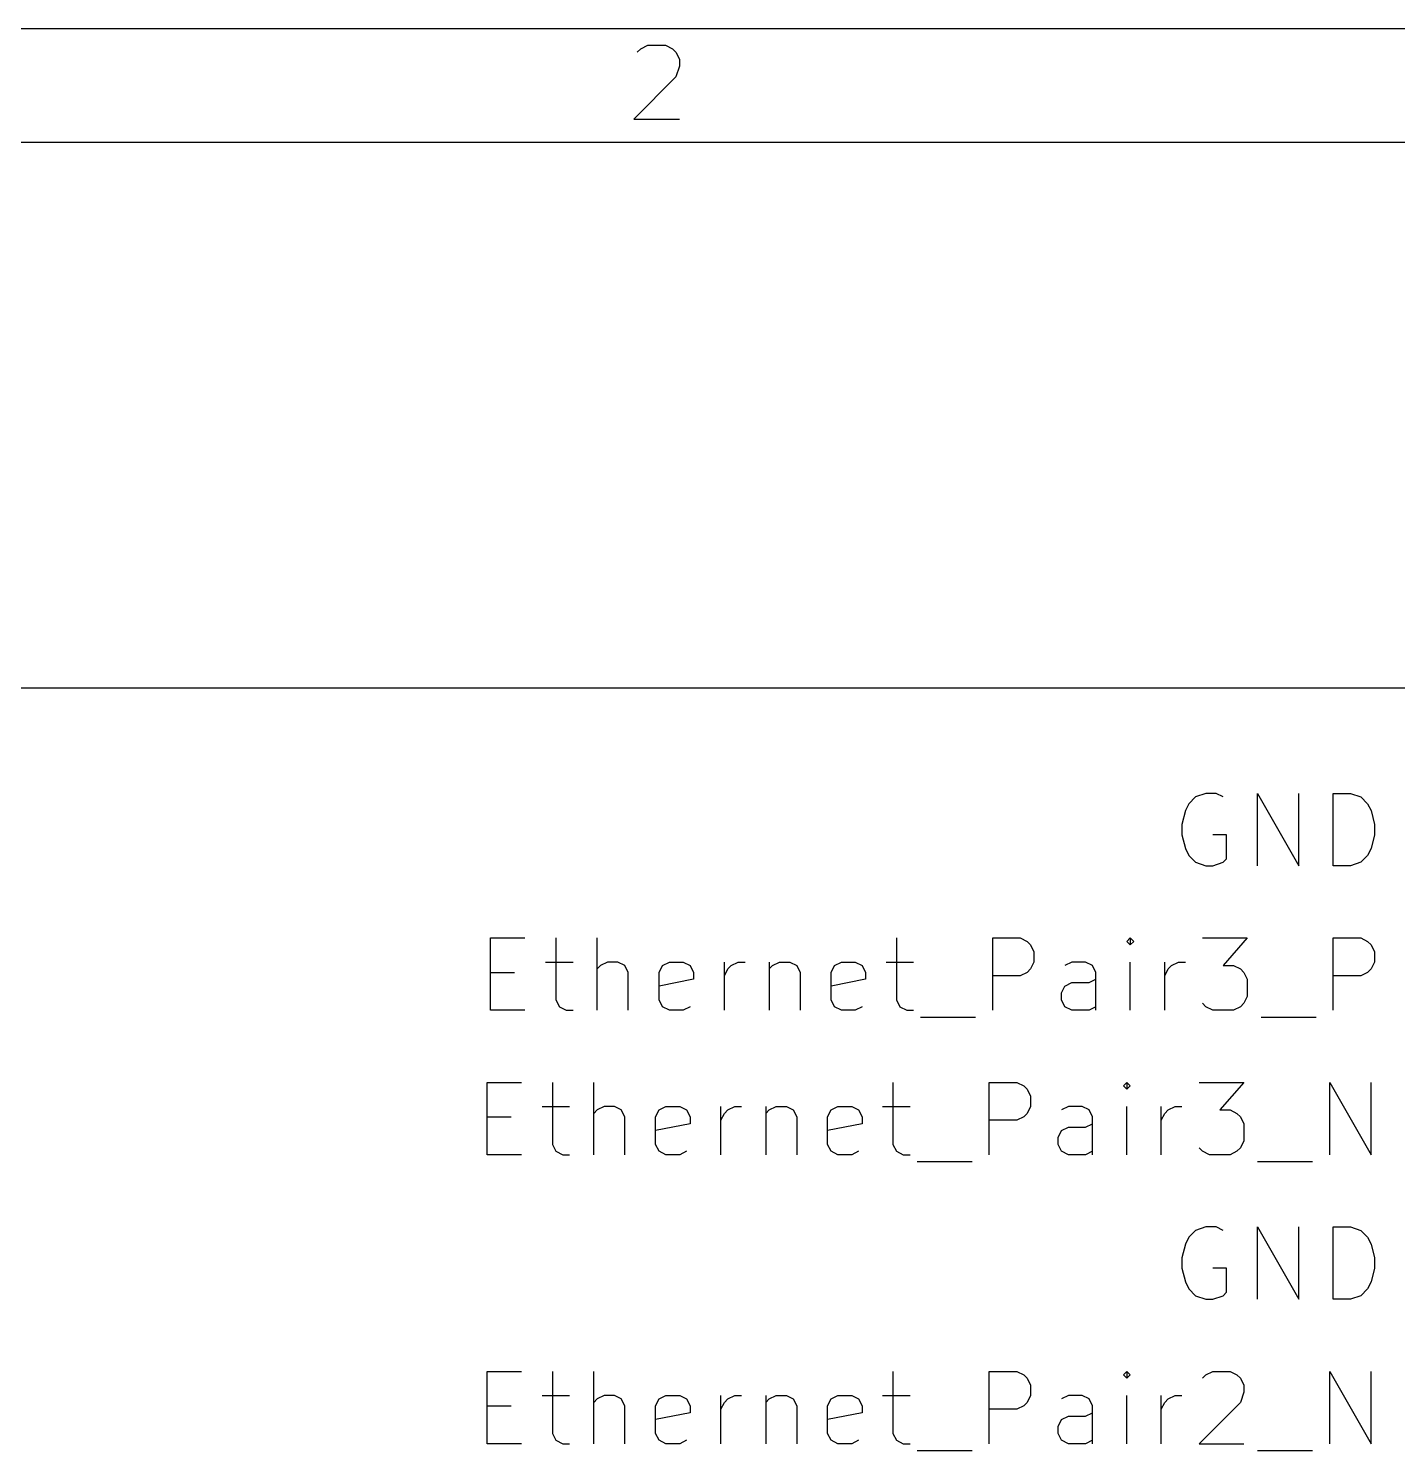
# Model space of a CAD drawing. Header units: millimetres. Extents: x 10 to 287, y -200 to -10.
# Drawn here: x 74.64 to 98.72, y -35 to -10 of the extents above; entities that cross this region are included whole.
import ezdxf

# ---------------------------------------------------------------- set-up
doc = ezdxf.new("R2010")
doc.units = ezdxf.units.MM
doc.layers.add('GREENSIXTYFIVE', color=129, linetype='CONTINUOUS')
doc.layers.add('RED', color=14, linetype='CONTINUOUS')

msp = doc.modelspace()

# ---------------------------------------------------------------- linework, layer by layer
at = {"layer": 'GREENSIXTYFIVE', "linetype": 'CONTINUOUS'}
for p, q in [((95.3467, -23.4475), (95.1653, -23.508)), ((95.5281, -23.4475), (95.3467, -23.4475)), ((95.6491, -23.508), (95.5281, -23.4475)), ((96.2538, -24.7175), (96.2538, -23.4475)), ((96.2538, -23.4475), (96.9795, -24.7175)), ((96.9795, -24.7175), (96.9795, -23.4475)), ((97.5843, -24.7175), (97.5843, -23.4475)), ((97.5843, -23.4475), (97.8867, -23.4475)), ((97.8867, -23.4475), (98.0681, -23.508)), ((95.0443, -23.629), (94.9838, -23.7499)), ((95.1653, -23.508), (95.0443, -23.629)), ((98.0681, -23.508), (98.1891, -23.629)), ((98.1891, -23.629), (98.2496, -23.7499)), ((94.9838, -23.7499), (94.9234, -23.9918)), ((94.9234, -23.9918), (94.9234, -24.1732)), ((98.2496, -23.7499), (98.31, -23.9918)), ((98.31, -23.9918), (98.31, -24.1732)), ((94.9234, -24.1732), (94.9838, -24.4151)), ((95.7095, -24.1732), (95.4676, -24.1732)), ((95.7095, -24.5966), (95.7095, -24.1732)), ((98.31, -24.1732), (98.2496, -24.4151)), ((94.9838, -24.4151), (95.0443, -24.5361)), ((98.2496, -24.4151), (98.1891, -24.5361)), ((95.0443, -24.5361), (95.1653, -24.6571)), ((95.1653, -24.6571), (95.3467, -24.7175)), ((95.3467, -24.7175), (95.4676, -24.7175)), ((95.4676, -24.7175), (95.6491, -24.6571)), ((95.6491, -24.6571), (95.7095, -24.5966)), ((97.8867, -24.7175), (97.5843, -24.7175)), ((98.0681, -24.6571), (97.8867, -24.7175)), ((98.1891, -24.5361), (98.0681, -24.6571)), ((82.7678, -27.2575), (82.7678, -25.9875)), ((82.7678, -25.9875), (83.3726, -25.9875)), ((83.9168, -25.9875), (83.9168, -27.0761)), ((84.6425, -27.2575), (84.6425, -25.9875)), ((89.9039, -25.9875), (89.9039, -27.0761)), ((91.5972, -27.2575), (91.5972, -25.9875)), ((91.5972, -25.9875), (92.081, -25.9875)), ((92.081, -25.9875), (92.202, -26.048)), ((94.0162, -25.9875), (93.9558, -26.048)), ((94.0767, -26.048), (94.0162, -25.9875)), ((94.0162, -25.9875), (94.0162, -26.1085)), ((95.2863, -25.9875), (96.0725, -25.9875)), ((96.0725, -25.9875), (95.6491, -26.4713)), ((97.5843, -27.2575), (97.5843, -25.9875)), ((97.5843, -25.9875), (98.0681, -25.9875)), ((98.0681, -25.9875), (98.1891, -26.048)), ((92.202, -26.048), (92.2625, -26.1085)), ((92.2625, -26.1085), (92.3229, -26.2294)), ((92.3229, -26.2294), (92.3229, -26.4109)), ((93.9558, -26.048), (94.0162, -26.1085)), ((94.0162, -26.1085), (94.0767, -26.048)), ((98.1891, -26.048), (98.2496, -26.1085)), ((98.2496, -26.1085), (98.31, -26.2294)), ((98.31, -26.2294), (98.31, -26.4109)), ((83.7354, -26.4109), (84.2192, -26.4109)), ((84.703, -26.4713), (84.6425, -26.5318)), ((84.824, -26.4109), (84.703, -26.4713)), ((85.0054, -26.4109), (84.824, -26.4109)), ((85.1263, -26.4713), (85.0054, -26.4109)), ((85.1868, -26.5923), (85.1263, -26.4713)), ((85.7311, -26.5923), (85.7915, -26.4713)), ((85.7915, -26.4713), (85.9125, -26.4109)), ((85.9125, -26.4109), (86.1544, -26.4109)), ((86.1544, -26.4109), (86.2753, -26.4713)), ((86.2753, -26.4713), (86.3358, -26.5923)), ((86.8801, -27.2575), (86.8801, -26.4109)), ((86.9406, -26.5318), (87.0011, -26.4713)), ((87.0011, -26.4713), (87.122, -26.4109)), ((87.122, -26.4109), (87.243, -26.4109)), ((87.6663, -26.4109), (87.6663, -27.2575)), ((87.6663, -26.5318), (87.7268, -26.4713)), ((87.7268, -26.4713), (87.8478, -26.4109)), ((87.8478, -26.4109), (88.0292, -26.4109)), ((88.0292, -26.4109), (88.1501, -26.4713)), ((88.1501, -26.4713), (88.2106, -26.5923)), ((88.7549, -26.5923), (88.8153, -26.4713)), ((88.8153, -26.4713), (88.9363, -26.4109)), ((88.9363, -26.4109), (89.1782, -26.4109)), ((89.1782, -26.4109), (89.2991, -26.4713)), ((89.2991, -26.4713), (89.3596, -26.5923)), ((89.7225, -26.4109), (90.2063, -26.4109)), ((92.3229, -26.4109), (92.2625, -26.5318)), ((92.9882, -26.4109), (92.8672, -26.4713)), ((93.2301, -26.4109), (92.9882, -26.4109)), ((93.351, -26.4713), (93.2301, -26.4109)), ((93.4115, -26.5923), (93.351, -26.4713)), ((94.0162, -27.2575), (94.0162, -26.4109)), ((94.621, -27.2575), (94.621, -26.4109)), ((94.6815, -26.5318), (94.742, -26.4713)), ((94.742, -26.4713), (94.8629, -26.4109)), ((94.8629, -26.4109), (94.9839, -26.4109)), ((95.6491, -26.4713), (95.8306, -26.4713)), ((95.8306, -26.4713), (95.9515, -26.5318)), ((98.31, -26.4109), (98.2496, -26.5318)), ((82.7678, -26.5923), (83.1912, -26.5923)), ((85.1868, -27.2575), (85.1868, -26.5923)), ((85.7311, -27.0761), (85.7311, -26.5923)), ((86.3358, -26.7132), (85.7311, -26.8342)), ((86.3358, -26.5923), (86.3358, -26.7132)), ((86.8801, -26.6528), (86.9406, -26.5318)), ((88.2106, -26.5923), (88.2106, -27.2575)), ((88.7549, -27.0761), (88.7549, -26.5923)), ((89.3596, -26.7132), (88.7549, -26.8342)), ((89.3596, -26.5923), (89.3596, -26.7132)), ((92.081, -26.6528), (91.5972, -26.6528)), ((92.202, -26.5923), (92.081, -26.6528)), ((92.2625, -26.5318), (92.202, -26.5923)), ((93.2906, -26.7737), (93.4115, -26.7132)), ((93.4115, -27.2575), (93.4115, -26.5923)), ((94.621, -26.6528), (94.6815, -26.5318)), ((95.9515, -26.5318), (96.012, -26.5923)), ((96.012, -26.5923), (96.0725, -26.7132)), ((96.0725, -26.7132), (96.0725, -27.0156)), ((98.0681, -26.6528), (97.5843, -26.6528)), ((98.1891, -26.5923), (98.0681, -26.6528)), ((98.2496, -26.5318), (98.1891, -26.5923)), ((92.8068, -26.9551), (92.8672, -26.8342)), ((92.8068, -27.0761), (92.8068, -26.9551)), ((92.8672, -26.8342), (92.9882, -26.7737)), ((92.9882, -26.7737), (93.2906, -26.7737)), ((83.9168, -27.0761), (83.9773, -27.1971)), ((83.9773, -27.1971), (84.0983, -27.2575)), ((85.7915, -27.1971), (85.7311, -27.0761)), ((85.9125, -27.2575), (85.7915, -27.1971)), ((86.2753, -27.1971), (86.1544, -27.2575)), ((88.8153, -27.1971), (88.7549, -27.0761)), ((88.9363, -27.2575), (88.8153, -27.1971)), ((89.2991, -27.1971), (89.1782, -27.2575)), ((89.9039, -27.0761), (89.9644, -27.1971)), ((89.9644, -27.1971), (90.0854, -27.2575)), ((92.8672, -27.1971), (92.8068, -27.0761)), ((92.9882, -27.2575), (92.8672, -27.1971)), ((93.4115, -27.1971), (93.2906, -27.2575)), ((95.3468, -27.1971), (95.2863, -27.1366)), ((95.4677, -27.2575), (95.3468, -27.1971)), ((95.9515, -27.1971), (95.8306, -27.2575)), ((96.012, -27.1366), (95.9515, -27.1971)), ((96.0725, -27.0156), (96.012, -27.1366)), ((83.3726, -27.2575), (82.7678, -27.2575)), ((84.0983, -27.2575), (84.2192, -27.2575)), ((86.1544, -27.2575), (85.9125, -27.2575)), ((89.1782, -27.2575), (88.9363, -27.2575)), ((90.0854, -27.2575), (90.2063, -27.2575)), ((90.3273, -27.3785), (91.2949, -27.3785)), ((93.2906, -27.2575), (92.9882, -27.2575)), ((95.8306, -27.2575), (95.4677, -27.2575)), ((96.3144, -27.3785), (97.282, -27.3785)), ((82.7073, -29.7975), (82.7073, -28.5275)), ((82.7073, -28.5275), (83.3121, -28.5275)), ((83.8563, -28.5275), (83.8563, -29.6161)), ((84.582, -29.7975), (84.582, -28.5275)), ((89.8434, -28.5275), (89.8434, -29.6161)), ((91.5367, -29.7975), (91.5367, -28.5275)), ((91.5367, -28.5275), (92.0205, -28.5275)), ((92.0205, -28.5275), (92.1415, -28.588)), ((92.1415, -28.588), (92.202, -28.6485)), ((92.202, -28.6485), (92.2624, -28.7694)), ((93.9557, -28.5275), (93.8953, -28.588)), ((93.8953, -28.588), (93.9557, -28.6485)), ((94.0162, -28.588), (93.9557, -28.5275)), ((93.9557, -28.5275), (93.9557, -28.6485)), ((93.9557, -28.6485), (94.0162, -28.588)), ((95.2258, -28.5275), (96.012, -28.5275)), ((96.012, -28.5275), (95.5886, -29.0113)), ((97.5238, -29.7975), (97.5238, -28.5275)), ((97.5238, -28.5275), (98.2495, -29.7975)), ((98.2495, -29.7975), (98.2495, -28.5275)), ((83.6749, -28.9509), (84.1587, -28.9509)), ((84.7635, -28.9509), (84.6425, -29.0113)), ((84.9449, -28.9509), (84.7635, -28.9509)), ((85.0658, -29.0113), (84.9449, -28.9509)), ((85.731, -29.0113), (85.852, -28.9509)), ((85.852, -28.9509), (86.0939, -28.9509)), ((86.0939, -28.9509), (86.2148, -29.0113)), ((86.8196, -29.7975), (86.8196, -28.9509)), ((86.9406, -29.0113), (87.0615, -28.9509)), ((87.0615, -28.9509), (87.1825, -28.9509)), ((87.6058, -28.9509), (87.6058, -29.7975)), ((87.6663, -29.0113), (87.7873, -28.9509)), ((87.7873, -28.9509), (87.9687, -28.9509)), ((87.9687, -28.9509), (88.0896, -29.0113)), ((88.7548, -29.0113), (88.8758, -28.9509)), ((88.8758, -28.9509), (89.1177, -28.9509)), ((89.1177, -28.9509), (89.2386, -29.0113)), ((89.662, -28.9509), (90.1458, -28.9509)), ((92.2624, -28.9509), (92.202, -29.0718)), ((92.2624, -28.7694), (92.2624, -28.9509)), ((92.9277, -28.9509), (92.8067, -29.0113)), ((93.1696, -28.9509), (92.9277, -28.9509)), ((93.2905, -29.0113), (93.1696, -28.9509)), ((93.9557, -29.7975), (93.9557, -28.9509)), ((94.5605, -29.7975), (94.5605, -28.9509)), ((94.6815, -29.0113), (94.8024, -28.9509)), ((94.8024, -28.9509), (94.9234, -28.9509)), ((82.7073, -29.1323), (83.1307, -29.1323)), ((84.6425, -29.0113), (84.582, -29.0718)), ((85.1263, -29.1323), (85.0658, -29.0113)), ((85.1263, -29.7975), (85.1263, -29.1323)), ((85.6706, -29.1323), (85.731, -29.0113)), ((85.6706, -29.6161), (85.6706, -29.1323)), ((86.2148, -29.0113), (86.2753, -29.1323)), ((86.2753, -29.1323), (86.2753, -29.2532)), ((86.8196, -29.1928), (86.8801, -29.0718)), ((86.8801, -29.0718), (86.9406, -29.0113)), ((87.6058, -29.0718), (87.6663, -29.0113)), ((88.0896, -29.0113), (88.1501, -29.1323)), ((88.1501, -29.1323), (88.1501, -29.7975)), ((88.6944, -29.1323), (88.7548, -29.0113)), ((88.6944, -29.6161), (88.6944, -29.1323)), ((89.2386, -29.0113), (89.2991, -29.1323)), ((89.2991, -29.1323), (89.2991, -29.2532)), ((92.0205, -29.1928), (91.5367, -29.1928)), ((92.1415, -29.1323), (92.0205, -29.1928)), ((92.202, -29.0718), (92.1415, -29.1323)), ((93.351, -29.1323), (93.2905, -29.0113)), ((93.351, -29.7975), (93.351, -29.1323)), ((94.5605, -29.1928), (94.621, -29.0718)), ((94.621, -29.0718), (94.6815, -29.0113)), ((95.5886, -29.0113), (95.7701, -29.0113)), ((95.7701, -29.0113), (95.891, -29.0718)), ((95.891, -29.0718), (95.9515, -29.1323)), ((95.9515, -29.1323), (96.012, -29.2532)), ((86.2753, -29.2532), (85.6706, -29.3742)), ((89.2991, -29.2532), (88.6944, -29.3742)), ((92.7463, -29.4951), (92.8067, -29.3742)), ((92.7463, -29.6161), (92.7463, -29.4951)), ((92.8067, -29.3742), (92.9277, -29.3137)), ((92.9277, -29.3137), (93.2301, -29.3137)), ((93.2301, -29.3137), (93.351, -29.2532)), ((96.012, -29.2532), (96.012, -29.5556)), ((83.8563, -29.6161), (83.9168, -29.7371)), ((83.9168, -29.7371), (84.0378, -29.7975)), ((85.731, -29.7371), (85.6706, -29.6161)), ((85.852, -29.7975), (85.731, -29.7371)), ((86.2148, -29.7371), (86.0939, -29.7975)), ((88.7548, -29.7371), (88.6944, -29.6161)), ((88.8758, -29.7975), (88.7548, -29.7371)), ((89.2386, -29.7371), (89.1177, -29.7975)), ((89.8434, -29.6161), (89.9039, -29.7371)), ((89.9039, -29.7371), (90.0249, -29.7975)), ((92.8067, -29.7371), (92.7463, -29.6161)), ((92.9277, -29.7975), (92.8067, -29.7371)), ((93.351, -29.7371), (93.2301, -29.7975)), ((95.2863, -29.7371), (95.2258, -29.6766)), ((95.4072, -29.7975), (95.2863, -29.7371)), ((95.891, -29.7371), (95.7701, -29.7975)), ((95.9515, -29.6766), (95.891, -29.7371)), ((96.012, -29.5556), (95.9515, -29.6766)), ((83.3121, -29.7975), (82.7073, -29.7975)), ((84.0378, -29.7975), (84.1587, -29.7975)), ((86.0939, -29.7975), (85.852, -29.7975)), ((89.1177, -29.7975), (88.8758, -29.7975)), ((90.0249, -29.7975), (90.1458, -29.7975)), ((90.2668, -29.9185), (91.2344, -29.9185)), ((93.2301, -29.7975), (92.9277, -29.7975)), ((95.7701, -29.7975), (95.4072, -29.7975)), ((96.2539, -29.9185), (97.2215, -29.9185)), ((95.1653, -31.128), (95.0443, -31.249)), ((95.3467, -31.0675), (95.1653, -31.128)), ((95.5281, -31.0675), (95.3467, -31.0675)), ((95.6491, -31.128), (95.5281, -31.0675)), ((96.2538, -32.3375), (96.2538, -31.0675)), ((96.2538, -31.0675), (96.9795, -32.3375)), ((96.9795, -32.3375), (96.9795, -31.0675)), ((97.5843, -32.3375), (97.5843, -31.0675)), ((97.5843, -31.0675), (97.8867, -31.0675)), ((97.8867, -31.0675), (98.0681, -31.128)), ((98.0681, -31.128), (98.1891, -31.249)), ((94.9838, -31.3699), (94.9234, -31.6118)), ((95.0443, -31.249), (94.9838, -31.3699)), ((98.1891, -31.249), (98.2496, -31.3699)), ((98.2496, -31.3699), (98.31, -31.6118)), ((94.9234, -31.6118), (94.9234, -31.7932)), ((98.31, -31.6118), (98.31, -31.7932)), ((94.9234, -31.7932), (94.9838, -32.0351)), ((95.7095, -31.7932), (95.4676, -31.7932)), ((95.7095, -32.2166), (95.7095, -31.7932)), ((98.31, -31.7932), (98.2496, -32.0351)), ((94.9838, -32.0351), (95.0443, -32.1561)), ((95.0443, -32.1561), (95.1653, -32.2771)), ((95.6491, -32.2771), (95.7095, -32.2166)), ((98.1891, -32.1561), (98.0681, -32.2771)), ((98.2496, -32.0351), (98.1891, -32.1561)), ((95.1653, -32.2771), (95.3467, -32.3375)), ((95.3467, -32.3375), (95.4676, -32.3375)), ((95.4676, -32.3375), (95.6491, -32.2771)), ((97.8867, -32.3375), (97.5843, -32.3375)), ((98.0681, -32.2771), (97.8867, -32.3375)), ((82.7073, -34.8775), (82.7073, -33.6075)), ((82.7073, -33.6075), (83.3121, -33.6075)), ((83.8563, -33.6075), (83.8563, -34.6961)), ((84.582, -34.8775), (84.582, -33.6075)), ((89.8434, -33.6075), (89.8434, -34.6961)), ((91.5367, -34.8775), (91.5367, -33.6075)), ((91.5367, -33.6075), (92.0205, -33.6075)), ((92.0205, -33.6075), (92.1415, -33.668)), ((92.1415, -33.668), (92.202, -33.7285)), ((92.202, -33.7285), (92.2624, -33.8494)), ((93.9557, -33.6075), (93.8953, -33.668)), ((93.8953, -33.668), (93.9557, -33.7285)), ((94.0162, -33.668), (93.9557, -33.6075)), ((93.9557, -33.6075), (93.9557, -33.7285)), ((93.9557, -33.7285), (94.0162, -33.668)), ((95.2863, -33.7285), (95.3467, -33.668)), ((95.3467, -33.668), (95.4677, -33.6075)), ((95.4677, -33.6075), (95.7701, -33.6075)), ((95.7701, -33.6075), (95.891, -33.668)), ((95.891, -33.668), (95.9515, -33.7285)), ((95.9515, -33.7285), (96.012, -33.8494)), ((97.5238, -34.8775), (97.5238, -33.6075)), ((97.5238, -33.6075), (98.2495, -34.8775)), ((98.2495, -34.8775), (98.2495, -33.6075)), ((92.2624, -33.8494), (92.2624, -34.0309)), ((96.012, -33.9704), (95.9515, -34.1518)), ((96.012, -33.8494), (96.012, -33.9704)), ((82.7073, -34.2123), (83.1307, -34.2123)), ((83.6749, -34.0309), (84.1587, -34.0309)), ((84.6425, -34.0913), (84.582, -34.1518)), ((84.7635, -34.0309), (84.6425, -34.0913)), ((84.9449, -34.0309), (84.7635, -34.0309)), ((85.0658, -34.0913), (84.9449, -34.0309)), ((85.1263, -34.2123), (85.0658, -34.0913)), ((85.1263, -34.8775), (85.1263, -34.2123)), ((85.6706, -34.2123), (85.731, -34.0913)), ((85.6706, -34.6961), (85.6706, -34.2123)), ((85.731, -34.0913), (85.852, -34.0309)), ((85.852, -34.0309), (86.0939, -34.0309)), ((86.0939, -34.0309), (86.2148, -34.0913)), ((86.2148, -34.0913), (86.2753, -34.2123)), ((86.2753, -34.2123), (86.2753, -34.3332)), ((86.8196, -34.8775), (86.8196, -34.0309)), ((86.8196, -34.2728), (86.8801, -34.1518)), ((86.8801, -34.1518), (86.9406, -34.0913)), ((86.9406, -34.0913), (87.0615, -34.0309)), ((87.0615, -34.0309), (87.1825, -34.0309)), ((87.6058, -34.0309), (87.6058, -34.8775)), ((87.6058, -34.1518), (87.6663, -34.0913)), ((87.6663, -34.0913), (87.7873, -34.0309)), ((87.7873, -34.0309), (87.9687, -34.0309)), ((87.9687, -34.0309), (88.0896, -34.0913)), ((88.0896, -34.0913), (88.1501, -34.2123)), ((88.1501, -34.2123), (88.1501, -34.8775)), ((88.6944, -34.2123), (88.7548, -34.0913)), ((88.6944, -34.6961), (88.6944, -34.2123)), ((88.7548, -34.0913), (88.8758, -34.0309)), ((88.8758, -34.0309), (89.1177, -34.0309)), ((89.1177, -34.0309), (89.2386, -34.0913)), ((89.2386, -34.0913), (89.2991, -34.2123)), ((89.2991, -34.2123), (89.2991, -34.3332)), ((89.662, -34.0309), (90.1458, -34.0309)), ((92.1415, -34.2123), (92.0205, -34.2728)), ((92.202, -34.1518), (92.1415, -34.2123)), ((92.2624, -34.0309), (92.202, -34.1518)), ((92.9277, -34.0309), (92.8067, -34.0913)), ((93.1696, -34.0309), (92.9277, -34.0309)), ((93.2905, -34.0913), (93.1696, -34.0309)), ((93.351, -34.2123), (93.2905, -34.0913)), ((93.351, -34.8775), (93.351, -34.2123)), ((93.9557, -34.8775), (93.9557, -34.0309)), ((94.5605, -34.8775), (94.5605, -34.0309)), ((94.5605, -34.2728), (94.621, -34.1518)), ((94.621, -34.1518), (94.6815, -34.0913)), ((94.6815, -34.0913), (94.8024, -34.0309)), ((94.8024, -34.0309), (94.9234, -34.0309)), ((95.9515, -34.1518), (95.2258, -34.8775)), ((86.2753, -34.3332), (85.6706, -34.4542)), ((89.2991, -34.3332), (88.6944, -34.4542)), ((92.0205, -34.2728), (91.5367, -34.2728)), ((92.7463, -34.5751), (92.8067, -34.4542)), ((92.8067, -34.4542), (92.9277, -34.3937)), ((92.9277, -34.3937), (93.2301, -34.3937)), ((93.2301, -34.3937), (93.351, -34.3332)), ((83.8563, -34.6961), (83.9168, -34.8171)), ((85.731, -34.8171), (85.6706, -34.6961)), ((88.7548, -34.8171), (88.6944, -34.6961)), ((89.8434, -34.6961), (89.9039, -34.8171)), ((92.7463, -34.6961), (92.7463, -34.5751)), ((92.8067, -34.8171), (92.7463, -34.6961)), ((83.3121, -34.8775), (82.7073, -34.8775)), ((83.9168, -34.8171), (84.0378, -34.8775)), ((84.0378, -34.8775), (84.1587, -34.8775)), ((85.852, -34.8775), (85.731, -34.8171)), ((86.0939, -34.8775), (85.852, -34.8775)), ((86.2148, -34.8171), (86.0939, -34.8775)), ((88.8758, -34.8775), (88.7548, -34.8171)), ((89.1177, -34.8775), (88.8758, -34.8775)), ((89.2386, -34.8171), (89.1177, -34.8775)), ((89.9039, -34.8171), (90.0249, -34.8775)), ((90.0249, -34.8775), (90.1458, -34.8775)), ((92.9277, -34.8775), (92.8067, -34.8171)), ((93.2301, -34.8775), (92.9277, -34.8775)), ((93.351, -34.8171), (93.2301, -34.8775)), ((95.2258, -34.8775), (96.012, -34.8775)), ((90.2668, -34.9985), (91.2344, -34.9985)), ((96.2539, -34.9985), (97.2215, -34.9985))]:
    msp.add_line(p, q, dxfattribs=at)
at = {"layer": 'RED', "linetype": 'CONTINUOUS'}
for p, q in [((10, -10), (287.0022, -10)), ((85.3462, -10.4175), (85.4081, -10.3556)), ((85.4081, -10.3556), (85.5319, -10.2937)), ((85.5319, -10.2937), (85.8414, -10.2937)), ((85.8414, -10.2937), (85.9652, -10.3556)), ((85.9652, -10.3556), (86.0271, -10.4175)), ((86.0271, -10.4175), (86.089, -10.5413)), ((86.089, -10.6651), (86.0271, -10.8508)), ((86.089, -10.5413), (86.089, -10.6651)), ((86.0271, -10.8508), (85.2843, -11.5937)), ((85.2843, -11.5937), (86.089, -11.5937)), ((12, -12), (285.0022, -12)), ((43.18, -21.59), (99.06, -21.59))]:
    msp.add_line(p, q, dxfattribs=at)

doc.saveas('drawing.dxf')
